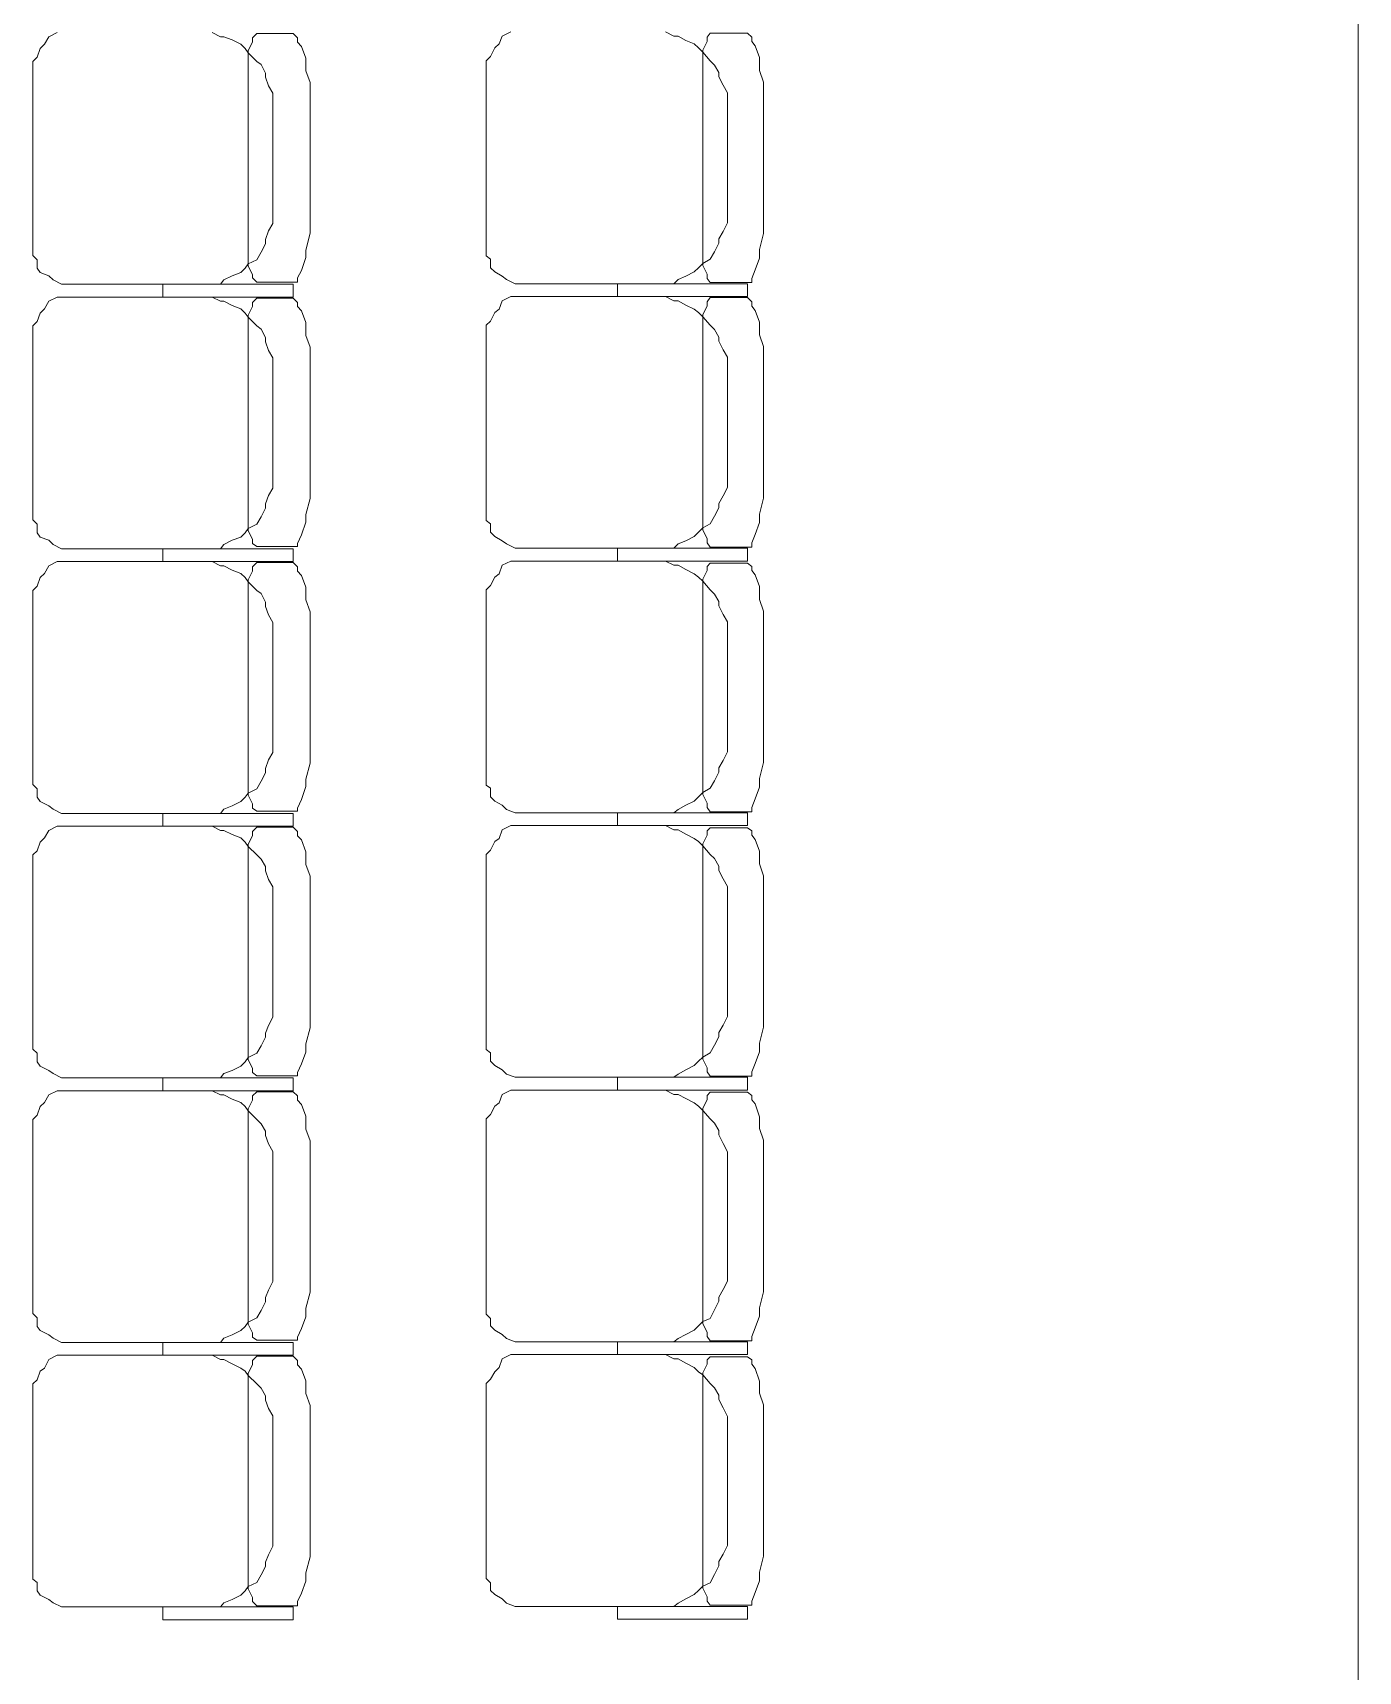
# Model space of a CAD drawing. Header units: millimetres. Extents: x 0 to 1189, y 0 to 841.
# Drawn here: x 584.54 to 609.17, y 319.72 to 350.18 of the extents above; entities that cross this region are included whole.
import ezdxf

# ---------------------------------------------------------------- set-up
doc = ezdxf.new("R2010")
doc.units = ezdxf.units.MM

msp = doc.modelspace()

# ---------------------------------------------------------------- linework, layer by layer
at = {"color": 7, "lineweight": 0}
msp.add_lwpolyline([(609.172931, 238.825136), (609.172931, 423.946418)], dxfattribs=at)
at = {"color": 8, "lineweight": 0, "true_color": 0x7f7f7f}
for points in [[(584.679893, 349.882305), (584.758893, 349.962305)], [(584.758893, 349.962305), (584.838894, 350.100306)], [(584.838894, 350.100306), (584.996894, 350.180306)], [(587.871898, 350.180306), (588.030898, 350.100306)], [(588.030898, 350.100306), (588.089898, 350.100306)], [(588.089898, 350.100306), (588.248899, 350.041305)], [(588.248899, 350.041305), (588.407899, 349.962305)], [(588.407899, 349.962305), (588.486899, 349.882305)], [(588.545899, 349.843305), (588.625899, 350.001305)], [(588.625899, 350.081306), (588.704899, 350.160306)], [(588.625899, 350.001305), (588.625899, 350.081306)], [(588.704899, 350.160306), (588.7839, 350.160306)], [(588.7839, 350.160306), (589.3789, 350.160306)], [(589.3789, 350.160306), (589.457901, 350.081306)], [(589.457901, 350.081306), (589.457901, 350.001305)], [(589.457901, 350.001305), (589.537901, 349.922305)], [(593.125906, 349.893305), (593.205906, 349.972305)], [(593.205906, 349.972305), (593.264906, 350.111306)], [(593.264906, 350.111306), (593.423907, 350.190306)], [(596.298911, 350.190306), (596.456911, 350.111306)], [(596.456911, 350.111306), (596.536911, 350.111306)], [(596.536911, 350.111306), (596.674912, 350.031305)], [(596.674912, 350.031305), (596.833912, 349.972305)], [(596.833912, 349.972305), (596.912912, 349.893305)], [(596.992912, 349.853305), (597.071912, 350.012305)], [(597.071912, 350.091306), (597.130912, 350.170306)], [(597.071912, 350.012305), (597.071912, 350.091306)], [(597.130912, 350.170306), (597.210912, 350.170306)], [(597.210912, 350.170306), (597.824913, 350.170306)], [(597.824913, 350.170306), (597.904913, 350.091306)], [(597.904913, 350.091306), (597.904913, 350.012305)], [(597.904913, 350.012305), (597.963914, 349.932305)], [(584.540893, 349.644305), (584.620893, 349.724305)], [(584.540893, 347.325301), (584.540893, 349.644305)], [(584.620893, 349.724305), (584.679893, 349.882305)], [(588.486899, 349.882305), (588.545899, 349.803305)], [(588.545899, 349.168304), (588.545899, 349.843305)], [(588.545899, 349.803305), (588.704899, 349.644305)], [(588.704899, 349.644305), (588.7839, 349.585305)], [(589.537901, 349.922305), (589.616901, 349.704305)], [(589.616901, 349.704305), (589.616901, 349.466305)], [(592.967906, 349.655305), (593.046906, 349.734305)], [(592.967906, 347.315301), (592.967906, 349.655305)], [(593.046906, 349.734305), (593.125906, 349.893305)], [(596.912912, 349.893305), (596.992912, 349.813305)], [(596.992912, 349.179304), (596.992912, 349.853305)], [(596.992912, 349.813305), (597.130912, 349.655305)], [(597.130912, 349.655305), (597.210912, 349.575305)], [(597.963914, 349.932305), (598.043914, 349.714305)], [(598.043914, 349.714305), (598.043914, 349.476305)], [(588.7839, 349.585305), (588.8639, 349.426305)], [(588.8639, 349.426305), (588.8639, 349.347304)], [(588.8639, 349.347304), (588.9229, 349.188304)], [(589.616901, 349.466305), (589.695901, 349.248304)], [(597.210912, 349.575305), (597.289913, 349.437305)], [(597.289913, 349.437305), (597.289913, 349.357304)], [(597.289913, 349.357304), (597.368913, 349.199304)], [(598.043914, 349.476305), (598.122914, 349.258304)], [(588.545899, 346.5123), (588.545899, 349.168304)], [(588.9229, 349.188304), (589.0019, 349.050304)], [(589.0019, 349.050304), (589.0019, 348.891304)], [(589.695901, 349.248304), (589.695901, 349.010304)], [(596.992912, 346.5223), (596.992912, 349.179304)], [(597.368913, 349.199304), (597.448913, 349.060304)], [(597.448913, 349.060304), (597.448913, 348.901304)], [(598.122914, 349.258304), (598.122914, 349.020304)], [(598.122914, 349.020304), (598.122914, 348.723303)], [(589.0019, 348.891304), (589.0019, 348.752304)], [(589.0019, 348.752304), (589.0019, 347.741302)], [(589.695901, 349.010304), (589.695901, 348.712303)], [(597.448913, 348.901304), (597.448913, 348.743303)], [(597.448913, 348.743303), (597.448913, 347.751302)], [(598.122914, 348.723303), (598.122914, 346.978301)], [(589.695901, 348.712303), (589.695901, 346.968301)], [(589.0019, 347.741302), (589.0019, 346.869301)], [(597.448913, 347.751302), (597.448913, 346.879301)], [(584.540893, 346.1753), (584.540893, 347.325301)], [(592.967906, 346.1853), (592.967906, 347.315301)], [(589.695901, 346.968301), (589.695901, 346.6703)], [(598.122914, 346.978301), (598.122914, 346.6813)], [(589.0019, 346.6313), (588.9229, 346.4923)], [(589.0019, 346.869301), (589.0019, 346.789301)], [(589.0019, 346.789301), (589.0019, 346.6313)], [(589.695901, 346.6703), (589.695901, 346.4523)], [(597.448913, 346.6413), (597.368913, 346.4823)], [(597.448913, 346.879301), (597.448913, 346.800301)], [(597.448913, 346.800301), (597.448913, 346.6413)], [(598.122914, 346.6813), (598.122914, 346.4433)], [(588.545899, 346.1353), (588.545899, 346.5123)], [(588.9229, 346.4923), (588.8639, 346.3333)], [(588.8639, 346.3333), (588.8639, 346.2543)], [(589.695901, 346.4523), (589.616901, 346.1353)], [(596.992912, 346.1453), (596.992912, 346.5223)], [(597.368913, 346.4823), (597.289913, 346.3443)], [(597.289913, 346.3443), (597.289913, 346.2643)], [(598.122914, 346.4433), (598.043914, 346.1453)], [(584.540893, 346.036299), (584.540893, 346.1753)], [(584.620893, 345.956299), (584.540893, 346.036299)], [(588.545899, 345.996299), (588.545899, 346.1353)], [(588.545899, 345.838299), (588.545899, 345.996299)], [(588.7839, 346.095299), (588.704899, 345.956299)], [(588.8639, 346.2543), (588.7839, 346.095299)], [(589.616901, 345.996299), (589.537901, 345.758299)], [(589.616901, 346.1353), (589.616901, 345.996299)], [(592.967906, 346.026299), (592.967906, 346.1853)], [(593.046906, 345.967299), (592.967906, 346.026299)], [(596.992912, 345.987299), (596.992912, 346.1453)], [(596.992912, 345.848299), (596.992912, 345.987299)], [(597.210912, 346.106299), (597.130912, 345.967299)], [(597.289913, 346.2643), (597.210912, 346.106299)], [(598.043914, 345.987299), (597.963914, 345.769299)], [(598.043914, 346.1453), (598.043914, 345.987299)], [(584.620893, 345.798299), (584.620893, 345.956299)], [(584.679893, 345.719299), (584.620893, 345.798299)], [(584.838894, 345.659299), (584.679893, 345.719299)], [(588.407899, 345.719299), (588.248899, 345.659299)], [(588.486899, 345.798299), (588.407899, 345.719299)], [(588.545899, 345.877299), (588.486899, 345.798299)], [(588.704899, 345.956299), (588.545899, 345.877299)], [(588.625899, 345.679299), (588.545899, 345.838299)], [(588.625899, 345.619299), (588.625899, 345.679299)], [(589.537901, 345.758299), (589.457901, 345.619299)], [(593.046906, 345.808299), (593.046906, 345.967299)], [(593.125906, 345.729299), (593.046906, 345.808299)], [(593.264906, 345.650299), (593.125906, 345.729299)], [(596.833912, 345.729299), (596.674912, 345.650299)], [(596.912912, 345.808299), (596.833912, 345.729299)], [(596.992912, 345.888299), (596.912912, 345.808299)], [(597.130912, 345.967299), (596.992912, 345.888299)], [(597.071912, 345.689299), (596.992912, 345.848299)], [(597.071912, 345.610299), (597.071912, 345.689299)], [(597.963914, 345.769299), (597.904913, 345.610299)], [(584.917894, 345.580299), (584.838894, 345.659299)], [(585.076894, 345.500299), (584.917894, 345.580299)], [(585.214894, 345.500299), (585.076894, 345.500299)], [(587.574898, 345.500299), (585.214894, 345.500299)], [(586.959897, 345.500299), (589.3789, 345.500299)], [(586.959897, 345.263298), (586.959897, 345.500299)], [(587.713898, 345.500299), (587.574898, 345.500299)], [(587.871898, 345.500299), (587.713898, 345.500299)], [(588.030898, 345.500299), (587.871898, 345.500299)], [(588.089898, 345.580299), (588.030898, 345.500299)], [(588.248899, 345.659299), (588.089898, 345.580299)], [(588.704899, 345.540299), (588.625899, 345.619299)], [(588.7839, 345.540299), (588.704899, 345.540299)], [(589.3789, 345.540299), (588.7839, 345.540299)], [(589.457901, 345.540299), (589.3789, 345.540299)], [(589.3789, 345.500299), (589.3789, 345.263298)], [(589.457901, 345.619299), (589.457901, 345.540299)], [(593.343906, 345.590299), (593.264906, 345.650299)], [(593.502907, 345.511299), (593.343906, 345.590299)], [(593.661907, 345.511299), (593.502907, 345.511299)], [(596.000911, 345.511299), (593.661907, 345.511299)], [(595.40691, 345.511299), (597.824913, 345.511299)], [(595.40691, 345.273298), (595.40691, 345.511299)], [(596.159911, 345.511299), (596.000911, 345.511299)], [(596.298911, 345.511299), (596.159911, 345.511299)], [(596.456911, 345.511299), (596.298911, 345.511299)], [(596.536911, 345.590299), (596.456911, 345.511299)], [(596.674912, 345.650299), (596.536911, 345.590299)], [(597.130912, 345.531299), (597.071912, 345.610299)], [(597.210912, 345.531299), (597.130912, 345.531299)], [(597.824913, 345.531299), (597.210912, 345.531299)], [(597.904913, 345.531299), (597.824913, 345.531299)], [(597.824913, 345.511299), (597.824913, 345.273298)], [(597.904913, 345.610299), (597.904913, 345.531299)], [(584.758893, 345.044298), (584.838894, 345.183298)], [(584.838894, 345.183298), (584.996894, 345.263298)], [(584.996894, 345.263298), (585.135894, 345.263298)], [(585.135894, 345.263298), (585.214894, 345.263298)], [(585.214894, 345.263298), (587.574898, 345.263298)], [(589.3789, 345.263298), (586.959897, 345.263298)], [(587.574898, 345.263298), (587.713898, 345.263298)], [(587.713898, 345.263298), (587.871898, 345.263298)], [(587.871898, 345.263298), (588.030898, 345.183298)], [(588.030898, 345.183298), (588.089898, 345.183298)], [(588.089898, 345.183298), (588.248899, 345.104298)], [(588.248899, 345.104298), (588.407899, 345.044298)], [(588.545899, 344.925298), (588.625899, 345.084298)], [(588.625899, 345.163298), (588.704899, 345.243298)], [(588.625899, 345.084298), (588.625899, 345.163298)], [(588.704899, 345.243298), (588.7839, 345.243298)], [(588.7839, 345.243298), (589.3789, 345.243298)], [(589.3789, 345.243298), (589.457901, 345.163298)], [(589.457901, 345.163298), (589.457901, 345.084298)], [(589.457901, 345.084298), (589.537901, 345.005298)], [(593.205906, 345.035298), (593.264906, 345.194298)], [(593.264906, 345.194298), (593.423907, 345.273298)], [(593.423907, 345.273298), (593.581907, 345.273298)], [(593.581907, 345.273298), (593.661907, 345.273298)], [(593.661907, 345.273298), (596.000911, 345.273298)], [(597.824913, 345.273298), (595.40691, 345.273298)], [(596.000911, 345.273298), (596.159911, 345.273298)], [(596.159911, 345.273298), (596.298911, 345.273298)], [(596.298911, 345.273298), (596.456911, 345.194298)], [(596.456911, 345.194298), (596.536911, 345.194298)], [(596.536911, 345.194298), (596.674912, 345.114298)], [(596.674912, 345.114298), (596.833912, 345.035298)], [(596.992912, 344.936298), (597.071912, 345.094298)], [(597.071912, 345.174298), (597.130912, 345.253298)], [(597.071912, 345.094298), (597.071912, 345.174298)], [(597.130912, 345.253298), (597.210912, 345.253298)], [(597.210912, 345.253298), (597.824913, 345.253298)], [(597.824913, 345.253298), (597.904913, 345.174298)], [(597.904913, 345.174298), (597.904913, 345.094298)], [(597.904913, 345.094298), (597.963914, 345.015298)], [(584.540893, 344.727297), (584.620893, 344.807297)], [(584.620893, 344.807297), (584.679893, 344.965298)], [(584.679893, 344.965298), (584.758893, 345.044298)], [(588.407899, 345.044298), (588.486899, 344.965298)], [(588.486899, 344.965298), (588.545899, 344.886298)], [(588.545899, 344.251297), (588.545899, 344.925298)], [(588.545899, 344.886298), (588.704899, 344.727297)], [(589.537901, 345.005298), (589.616901, 344.787297)], [(589.616901, 344.787297), (589.616901, 344.549297)], [(592.967906, 344.738297), (593.046906, 344.817297)], [(593.046906, 344.817297), (593.125906, 344.976298)], [(593.125906, 344.976298), (593.205906, 345.035298)], [(596.833912, 345.035298), (596.912912, 344.976298)], [(596.912912, 344.976298), (596.992912, 344.896298)], [(596.992912, 344.262297), (596.992912, 344.936298)], [(596.992912, 344.896298), (597.130912, 344.738297)], [(597.963914, 345.015298), (598.043914, 344.797297)], [(598.043914, 344.797297), (598.043914, 344.559297)], [(584.540893, 342.407294), (584.540893, 344.727297)], [(588.704899, 344.727297), (588.7839, 344.668297)], [(588.7839, 344.668297), (588.8639, 344.509297)], [(588.8639, 344.509297), (588.8639, 344.430297)], [(589.616901, 344.549297), (589.695901, 344.331297)], [(592.967906, 342.398294), (592.967906, 344.738297)], [(597.130912, 344.738297), (597.210912, 344.658297)], [(597.210912, 344.658297), (597.289913, 344.520297)], [(597.289913, 344.520297), (597.289913, 344.440297)], [(598.043914, 344.559297), (598.122914, 344.341297)], [(588.545899, 341.595293), (588.545899, 344.251297)], [(588.8639, 344.430297), (588.9229, 344.271297)], [(588.9229, 344.271297), (589.0019, 344.132296)], [(589.695901, 344.331297), (589.695901, 344.093296)], [(596.992912, 341.605293), (596.992912, 344.262297)], [(597.289913, 344.440297), (597.368913, 344.282297)], [(597.368913, 344.282297), (597.448913, 344.143296)], [(598.122914, 344.341297), (598.122914, 344.103296)], [(589.0019, 344.132296), (589.0019, 343.974296)], [(589.0019, 343.974296), (589.0019, 343.835296)], [(589.695901, 344.093296), (589.695901, 343.795296)], [(597.448913, 344.143296), (597.448913, 343.984296)], [(597.448913, 343.984296), (597.448913, 343.826296)], [(598.122914, 344.103296), (598.122914, 343.806296)], [(589.0019, 343.835296), (589.0019, 342.824294)], [(589.695901, 343.795296), (589.695901, 342.051293)], [(597.448913, 343.826296), (597.448913, 342.834294)], [(598.122914, 343.806296), (598.122914, 342.061293)], [(589.0019, 342.824294), (589.0019, 341.951293)], [(597.448913, 342.834294), (597.448913, 341.942293)], [(584.540893, 341.257292), (584.540893, 342.407294)], [(592.967906, 341.268292), (592.967906, 342.398294)], [(589.695901, 342.051293), (589.695901, 341.753293)], [(598.122914, 342.061293), (598.122914, 341.764293)], [(589.0019, 341.713293), (588.9229, 341.575293)], [(589.0019, 341.951293), (589.0019, 341.872293)], [(589.0019, 341.872293), (589.0019, 341.713293)], [(589.695901, 341.753293), (589.695901, 341.515292)], [(597.448913, 341.724293), (597.368913, 341.565293)], [(597.448913, 341.942293), (597.448913, 341.883293)], [(597.448913, 341.883293), (597.448913, 341.724293)], [(598.122914, 341.764293), (598.122914, 341.526292)], [(588.545899, 341.218292), (588.545899, 341.595293)], [(588.9229, 341.575293), (588.8639, 341.416292)], [(588.8639, 341.416292), (588.8639, 341.337292)], [(589.695901, 341.515292), (589.616901, 341.218292)], [(596.992912, 341.228292), (596.992912, 341.605293)], [(597.368913, 341.565293), (597.289913, 341.426292)], [(597.289913, 341.426292), (597.289913, 341.347292)], [(598.122914, 341.526292), (598.043914, 341.228292)], [(584.540893, 341.119292), (584.540893, 341.257292)], [(584.620893, 341.039292), (584.540893, 341.119292)], [(588.545899, 341.079292), (588.545899, 341.218292)], [(588.7839, 341.178292), (588.704899, 341.039292)], [(588.8639, 341.337292), (588.7839, 341.178292)], [(589.616901, 341.218292), (589.616901, 341.079292)], [(592.967906, 341.109292), (592.967906, 341.268292)], [(593.046906, 341.050292), (592.967906, 341.109292)], [(596.992912, 341.070292), (596.992912, 341.228292)], [(597.210912, 341.189292), (597.130912, 341.050292)], [(597.289913, 341.347292), (597.210912, 341.189292)], [(598.043914, 341.228292), (598.043914, 341.070292)], [(584.620893, 340.881291), (584.620893, 341.039292)], [(584.679893, 340.801291), (584.620893, 340.881291)], [(584.838894, 340.742291), (584.679893, 340.801291)], [(588.407899, 340.801291), (588.248899, 340.742291)], [(588.486899, 340.881291), (588.407899, 340.801291)], [(588.545899, 340.960292), (588.486899, 340.881291)], [(588.545899, 340.920292), (588.545899, 341.079292)], [(588.704899, 341.039292), (588.545899, 340.960292)], [(588.625899, 340.762291), (588.545899, 340.920292)], [(589.537901, 340.841291), (589.457901, 340.682291)], [(589.616901, 341.079292), (589.537901, 340.841291)], [(593.046906, 340.891292), (593.046906, 341.050292)], [(593.125906, 340.812291), (593.046906, 340.891292)], [(593.264906, 340.733291), (593.125906, 340.812291)], [(596.833912, 340.812291), (596.674912, 340.733291)], [(596.912912, 340.891292), (596.833912, 340.812291)], [(596.992912, 340.970292), (596.912912, 340.891292)], [(596.992912, 340.931292), (596.992912, 341.070292)], [(597.130912, 341.050292), (596.992912, 340.970292)], [(597.071912, 340.772291), (596.992912, 340.931292)], [(597.963914, 340.851291), (597.904913, 340.693291)], [(598.043914, 341.070292), (597.963914, 340.851291)], [(584.917894, 340.663291), (584.838894, 340.742291)], [(585.076894, 340.583291), (584.917894, 340.663291)], [(585.214894, 340.583291), (585.076894, 340.583291)], [(587.574898, 340.583291), (585.214894, 340.583291)], [(586.959897, 340.583291), (589.3789, 340.583291)], [(586.959897, 340.345291), (586.959897, 340.583291)], [(587.713898, 340.583291), (587.574898, 340.583291)], [(587.871898, 340.583291), (587.713898, 340.583291)], [(588.030898, 340.583291), (587.871898, 340.583291)], [(588.089898, 340.663291), (588.030898, 340.583291)], [(588.248899, 340.742291), (588.089898, 340.663291)], [(588.625899, 340.682291), (588.625899, 340.762291)], [(588.704899, 340.623291), (588.625899, 340.682291)], [(588.7839, 340.623291), (588.704899, 340.623291)], [(589.3789, 340.623291), (588.7839, 340.623291)], [(589.457901, 340.623291), (589.3789, 340.623291)], [(589.3789, 340.583291), (589.3789, 340.345291)], [(589.457901, 340.682291), (589.457901, 340.623291)], [(593.343906, 340.673291), (593.264906, 340.733291)], [(593.502907, 340.594291), (593.343906, 340.673291)], [(593.661907, 340.594291), (593.502907, 340.594291)], [(596.000911, 340.594291), (593.661907, 340.594291)], [(595.40691, 340.594291), (597.824913, 340.594291)], [(595.40691, 340.356291), (595.40691, 340.594291)], [(596.159911, 340.594291), (596.000911, 340.594291)], [(596.298911, 340.594291), (596.159911, 340.594291)], [(596.456911, 340.594291), (596.298911, 340.594291)], [(596.536911, 340.673291), (596.456911, 340.594291)], [(596.674912, 340.733291), (596.536911, 340.673291)], [(597.071912, 340.693291), (597.071912, 340.772291)], [(597.130912, 340.614291), (597.071912, 340.693291)], [(597.210912, 340.614291), (597.130912, 340.614291)], [(597.824913, 340.614291), (597.210912, 340.614291)], [(597.904913, 340.614291), (597.824913, 340.614291)], [(597.824913, 340.594291), (597.824913, 340.356291)], [(597.904913, 340.693291), (597.904913, 340.614291)], [(584.758893, 340.12729), (584.838894, 340.266291)], [(584.838894, 340.266291), (584.996894, 340.345291)], [(584.996894, 340.345291), (585.135894, 340.345291)], [(585.135894, 340.345291), (585.214894, 340.345291)], [(585.214894, 340.345291), (587.574898, 340.345291)], [(589.3789, 340.345291), (586.959897, 340.345291)], [(587.574898, 340.345291), (587.713898, 340.345291)], [(587.713898, 340.345291), (587.871898, 340.345291)], [(587.871898, 340.345291), (588.030898, 340.266291)], [(588.030898, 340.266291), (588.089898, 340.266291)], [(588.089898, 340.266291), (588.248899, 340.18729)], [(588.248899, 340.18729), (588.407899, 340.12729)], [(588.625899, 340.246291), (588.704899, 340.326291)], [(588.625899, 340.16729), (588.625899, 340.246291)], [(588.704899, 340.326291), (588.7839, 340.326291)], [(588.7839, 340.326291), (589.3789, 340.326291)], [(589.3789, 340.326291), (589.457901, 340.246291)], [(589.457901, 340.246291), (589.457901, 340.16729)], [(593.205906, 340.11829), (593.264906, 340.277291)], [(593.264906, 340.277291), (593.423907, 340.356291)], [(593.423907, 340.356291), (593.581907, 340.356291)], [(593.581907, 340.356291), (593.661907, 340.356291)], [(593.661907, 340.356291), (596.000911, 340.356291)], [(597.824913, 340.356291), (595.40691, 340.356291)], [(596.000911, 340.356291), (596.159911, 340.356291)], [(596.159911, 340.356291), (596.298911, 340.356291)], [(596.298911, 340.356291), (596.456911, 340.277291)], [(596.456911, 340.277291), (596.536911, 340.277291)], [(596.536911, 340.277291), (596.674912, 340.19729)], [(596.674912, 340.19729), (596.833912, 340.11829)], [(597.071912, 340.257291), (597.130912, 340.316291)], [(597.071912, 340.17729), (597.071912, 340.257291)], [(597.130912, 340.316291), (597.210912, 340.316291)], [(597.210912, 340.316291), (597.824913, 340.316291)], [(597.824913, 340.316291), (597.904913, 340.257291)], [(597.904913, 340.257291), (597.904913, 340.17729)], [(584.540893, 339.81029), (584.620893, 339.88929)], [(584.620893, 339.88929), (584.679893, 340.04829)], [(584.679893, 340.04829), (584.758893, 340.12729)], [(588.407899, 340.12729), (588.486899, 340.04829)], [(588.486899, 340.04829), (588.545899, 339.96929)], [(588.545899, 340.00829), (588.625899, 340.16729)], [(588.545899, 339.334289), (588.545899, 340.00829)], [(588.545899, 339.96929), (588.704899, 339.81029)], [(589.457901, 340.16729), (589.537901, 340.08829)], [(589.537901, 340.08829), (589.616901, 339.87029)], [(592.967906, 339.82029), (593.046906, 339.90029)], [(593.046906, 339.90029), (593.125906, 340.05829)], [(593.125906, 340.05829), (593.205906, 340.11829)], [(596.833912, 340.11829), (596.912912, 340.05829)], [(596.912912, 340.05829), (596.992912, 339.97929)], [(596.992912, 340.01929), (597.071912, 340.17729)], [(596.992912, 339.345289), (596.992912, 340.01929)], [(596.992912, 339.97929), (597.130912, 339.82029)], [(597.904913, 340.17729), (597.963914, 340.09829)], [(597.963914, 340.09829), (598.043914, 339.88029)], [(584.540893, 337.490286), (584.540893, 339.81029)], [(588.704899, 339.81029), (588.7839, 339.75129)], [(588.7839, 339.75129), (588.8639, 339.59229)], [(588.8639, 339.59229), (588.8639, 339.513289)], [(589.616901, 339.87029), (589.616901, 339.63229)], [(589.616901, 339.63229), (589.695901, 339.414289)], [(592.967906, 337.481286), (592.967906, 339.82029)], [(597.130912, 339.82029), (597.210912, 339.74129)], [(597.210912, 339.74129), (597.289913, 339.60229)], [(597.289913, 339.60229), (597.289913, 339.523289)], [(598.043914, 339.88029), (598.043914, 339.64229)], [(598.043914, 339.64229), (598.122914, 339.424289)], [(588.545899, 336.677285), (588.545899, 339.334289)], [(588.8639, 339.513289), (588.9229, 339.354289)], [(588.9229, 339.354289), (589.0019, 339.215289)], [(589.695901, 339.414289), (589.695901, 339.176289)], [(596.992912, 336.688285), (596.992912, 339.345289)], [(597.289913, 339.523289), (597.368913, 339.364289)], [(597.368913, 339.364289), (597.448913, 339.226289)], [(598.122914, 339.424289), (598.122914, 339.186289)], [(589.0019, 339.215289), (589.0019, 339.057289)], [(589.0019, 339.057289), (589.0019, 338.898288)], [(589.695901, 339.176289), (589.695901, 338.878288)], [(597.448913, 339.226289), (597.448913, 339.067289)], [(597.448913, 339.067289), (597.448913, 338.908288)], [(598.122914, 339.186289), (598.122914, 338.889288)], [(589.0019, 338.898288), (589.0019, 337.907287)], [(589.695901, 338.878288), (589.695901, 337.133286)], [(597.448913, 338.908288), (597.448913, 337.917287)], [(598.122914, 338.889288), (598.122914, 337.144286)], [(589.0019, 337.907287), (589.0019, 337.034286)], [(597.448913, 337.917287), (597.448913, 337.025286)], [(584.540893, 336.340285), (584.540893, 337.490286)], [(592.967906, 336.351285), (592.967906, 337.481286)], [(598.122914, 337.144286), (598.122914, 336.846285)], [(589.0019, 337.034286), (589.0019, 336.955285)], [(589.0019, 336.955285), (589.0019, 336.796285)], [(589.695901, 337.133286), (589.695901, 336.836285)], [(597.448913, 337.025286), (597.448913, 336.965286)], [(597.448913, 336.965286), (597.448913, 336.807285)], [(598.122914, 336.846285), (598.122914, 336.608285)], [(588.545899, 336.301284), (588.545899, 336.677285)], [(588.9229, 336.658285), (588.8639, 336.499285)], [(589.0019, 336.796285), (588.9229, 336.658285)], [(589.695901, 336.598285), (589.616901, 336.301284)], [(589.695901, 336.836285), (589.695901, 336.598285)], [(596.992912, 336.311285), (596.992912, 336.688285)], [(597.368913, 336.648285), (597.289913, 336.509285)], [(597.448913, 336.807285), (597.368913, 336.648285)], [(598.122914, 336.608285), (598.043914, 336.311285)], [(584.540893, 336.202284), (584.540893, 336.340285)], [(588.545899, 336.162284), (588.545899, 336.301284)], [(588.7839, 336.261284), (588.704899, 336.122284)], [(588.8639, 336.420285), (588.7839, 336.261284)], [(588.8639, 336.499285), (588.8639, 336.420285)], [(589.616901, 336.301284), (589.616901, 336.162284)], [(592.967906, 336.192284), (592.967906, 336.351285)], [(596.992912, 336.152284), (596.992912, 336.311285)], [(597.210912, 336.271284), (597.130912, 336.133284)], [(597.289913, 336.430285), (597.210912, 336.271284)], [(597.289913, 336.509285), (597.289913, 336.430285)], [(598.043914, 336.311285), (598.043914, 336.152284)], [(584.620893, 336.122284), (584.540893, 336.202284)], [(584.620893, 335.964284), (584.620893, 336.122284)], [(584.679893, 335.884284), (584.620893, 335.964284)], [(588.486899, 335.964284), (588.407899, 335.884284)], [(588.545899, 336.043284), (588.486899, 335.964284)], [(588.545899, 336.003284), (588.545899, 336.162284)], [(588.704899, 336.122284), (588.545899, 336.043284)], [(588.625899, 335.845284), (588.545899, 336.003284)], [(589.537901, 335.924284), (589.457901, 335.765284)], [(589.616901, 336.162284), (589.537901, 335.924284)], [(593.046906, 336.133284), (592.967906, 336.192284)], [(593.046906, 335.974284), (593.046906, 336.133284)], [(593.125906, 335.895284), (593.046906, 335.974284)], [(596.912912, 335.974284), (596.833912, 335.895284)], [(596.992912, 336.053284), (596.912912, 335.974284)], [(596.992912, 336.014284), (596.992912, 336.152284)], [(597.130912, 336.133284), (596.992912, 336.053284)], [(597.071912, 335.855284), (596.992912, 336.014284)], [(597.963914, 335.934284), (597.904913, 335.776284)], [(598.043914, 336.152284), (597.963914, 335.934284)], [(584.838894, 335.805284), (584.679893, 335.884284)], [(584.917894, 335.746284), (584.838894, 335.805284)], [(585.076894, 335.666284), (584.917894, 335.746284)], [(585.214894, 335.666284), (585.076894, 335.666284)], [(587.574898, 335.666284), (585.214894, 335.666284)], [(586.959897, 335.666284), (589.3789, 335.666284)], [(586.959897, 335.428283), (586.959897, 335.666284)], [(587.713898, 335.666284), (587.574898, 335.666284)], [(587.871898, 335.666284), (587.713898, 335.666284)], [(588.030898, 335.666284), (587.871898, 335.666284)], [(588.089898, 335.746284), (588.030898, 335.666284)], [(588.248899, 335.805284), (588.089898, 335.746284)], [(588.407899, 335.884284), (588.248899, 335.805284)], [(588.625899, 335.765284), (588.625899, 335.845284)], [(588.704899, 335.706284), (588.625899, 335.765284)], [(588.7839, 335.706284), (588.704899, 335.706284)], [(589.3789, 335.706284), (588.7839, 335.706284)], [(589.457901, 335.706284), (589.3789, 335.706284)], [(589.3789, 335.666284), (589.3789, 335.428283)], [(589.457901, 335.765284), (589.457901, 335.706284)], [(593.264906, 335.815284), (593.125906, 335.895284)], [(593.343906, 335.736284), (593.264906, 335.815284)], [(593.502907, 335.677284), (593.343906, 335.736284)], [(593.661907, 335.677284), (593.502907, 335.677284)], [(596.000911, 335.677284), (593.661907, 335.677284)], [(595.40691, 335.677284), (597.824913, 335.677284)], [(595.40691, 335.439283), (595.40691, 335.677284)], [(596.159911, 335.677284), (596.000911, 335.677284)], [(596.298911, 335.677284), (596.159911, 335.677284)], [(596.456911, 335.677284), (596.298911, 335.677284)], [(596.536911, 335.736284), (596.456911, 335.677284)], [(596.674912, 335.815284), (596.536911, 335.736284)], [(596.833912, 335.895284), (596.674912, 335.815284)], [(597.071912, 335.776284), (597.071912, 335.855284)], [(597.130912, 335.696284), (597.071912, 335.776284)], [(597.210912, 335.696284), (597.130912, 335.696284)], [(597.824913, 335.696284), (597.210912, 335.696284)], [(597.904913, 335.696284), (597.824913, 335.696284)], [(597.824913, 335.677284), (597.824913, 335.439283)], [(597.904913, 335.776284), (597.904913, 335.696284)], [(584.758893, 335.210283), (584.838894, 335.349283)], [(584.838894, 335.349283), (584.996894, 335.428283)], [(584.996894, 335.428283), (585.135894, 335.428283)], [(585.135894, 335.428283), (585.214894, 335.428283)], [(585.214894, 335.428283), (587.574898, 335.428283)], [(589.3789, 335.428283), (586.959897, 335.428283)], [(587.574898, 335.428283), (587.713898, 335.428283)], [(587.713898, 335.428283), (587.871898, 335.428283)], [(587.871898, 335.428283), (588.030898, 335.349283)], [(588.030898, 335.349283), (588.089898, 335.349283)], [(588.089898, 335.349283), (588.248899, 335.270283)], [(588.625899, 335.329283), (588.704899, 335.408283)], [(588.625899, 335.250283), (588.625899, 335.329283)], [(588.704899, 335.408283), (588.7839, 335.408283)], [(588.7839, 335.408283), (589.3789, 335.408283)], [(589.3789, 335.408283), (589.457901, 335.329283)], [(589.457901, 335.329283), (589.457901, 335.250283)], [(593.205906, 335.201283), (593.264906, 335.359283)], [(593.264906, 335.359283), (593.423907, 335.439283)], [(593.423907, 335.439283), (593.581907, 335.439283)], [(593.581907, 335.439283), (593.661907, 335.439283)], [(593.661907, 335.439283), (596.000911, 335.439283)], [(597.824913, 335.439283), (595.40691, 335.439283)], [(596.000911, 335.439283), (596.159911, 335.439283)], [(596.159911, 335.439283), (596.298911, 335.439283)], [(596.298911, 335.439283), (596.456911, 335.359283)], [(596.456911, 335.359283), (596.536911, 335.359283)], [(596.536911, 335.359283), (596.674912, 335.280283)], [(597.071912, 335.340283), (597.130912, 335.399283)], [(597.071912, 335.260283), (597.071912, 335.340283)], [(597.130912, 335.399283), (597.210912, 335.399283)], [(597.210912, 335.399283), (597.824913, 335.399283)], [(597.824913, 335.399283), (597.904913, 335.340283)], [(597.904913, 335.340283), (597.904913, 335.260283)], [(584.620893, 334.972282), (584.679893, 335.131283)], [(584.679893, 335.131283), (584.758893, 335.210283)], [(588.248899, 335.270283), (588.407899, 335.210283)], [(588.407899, 335.210283), (588.486899, 335.131283)], [(588.486899, 335.131283), (588.545899, 335.052283)], [(588.545899, 335.091283), (588.625899, 335.250283)], [(588.545899, 334.417282), (588.545899, 335.091283)], [(588.545899, 335.052283), (588.704899, 334.893282)], [(589.457901, 335.250283), (589.537901, 335.171283)], [(589.537901, 335.171283), (589.616901, 334.952282)], [(593.046906, 334.983282), (593.125906, 335.141283)], [(593.125906, 335.141283), (593.205906, 335.201283)], [(596.674912, 335.280283), (596.833912, 335.201283)], [(596.833912, 335.201283), (596.912912, 335.141283)], [(596.912912, 335.141283), (596.992912, 335.062283)], [(596.992912, 335.102283), (597.071912, 335.260283)], [(596.992912, 334.428282), (596.992912, 335.102283)], [(596.992912, 335.062283), (597.130912, 334.903282)], [(597.904913, 335.260283), (597.963914, 335.181283)], [(597.963914, 335.181283), (598.043914, 334.963282)], [(584.540893, 334.893282), (584.620893, 334.972282)], [(584.540893, 332.553279), (584.540893, 334.893282)], [(588.704899, 334.893282), (588.7839, 334.814282)], [(588.7839, 334.814282), (588.8639, 334.675282)], [(589.616901, 334.952282), (589.616901, 334.715282)], [(589.616901, 334.715282), (589.695901, 334.496282)], [(592.967906, 334.903282), (593.046906, 334.983282)], [(592.967906, 332.564279), (592.967906, 334.903282)], [(597.130912, 334.903282), (597.210912, 334.824282)], [(597.210912, 334.824282), (597.289913, 334.685282)], [(598.043914, 334.963282), (598.043914, 334.725282)], [(598.043914, 334.725282), (598.122914, 334.507282)], [(588.545899, 331.760278), (588.545899, 334.417282)], [(588.8639, 334.675282), (588.8639, 334.596282)], [(588.8639, 334.596282), (588.9229, 334.437282)], [(588.9229, 334.437282), (589.0019, 334.298281)], [(589.695901, 334.496282), (589.695901, 334.258281)], [(596.992912, 331.771278), (596.992912, 334.428282)], [(597.289913, 334.685282), (597.289913, 334.606282)], [(597.289913, 334.606282), (597.368913, 334.447282)], [(597.368913, 334.447282), (597.448913, 334.309281)], [(598.122914, 334.507282), (598.122914, 334.269281)], [(589.0019, 334.298281), (589.0019, 334.140281)], [(589.0019, 334.140281), (589.0019, 333.981281)], [(589.695901, 334.258281), (589.695901, 333.961281)], [(597.448913, 334.309281), (597.448913, 334.150281)], [(597.448913, 334.150281), (597.448913, 333.991281)], [(598.122914, 334.269281), (598.122914, 333.971281)], [(589.0019, 333.981281), (589.0019, 332.990279)], [(589.695901, 333.961281), (589.695901, 332.216278)], [(597.448913, 333.991281), (597.448913, 333.000279)], [(598.122914, 333.971281), (598.122914, 332.227278)], [(589.0019, 332.990279), (589.0019, 332.117278)], [(597.448913, 333.000279), (597.448913, 332.108278)], [(584.540893, 331.423277), (584.540893, 332.553279)], [(592.967906, 331.434277), (592.967906, 332.564279)], [(589.0019, 332.117278), (589.0019, 332.038278)], [(589.0019, 332.038278), (589.0019, 331.879278)], [(589.695901, 332.216278), (589.695901, 331.919278)], [(597.448913, 332.108278), (597.448913, 332.048278)], [(597.448913, 332.048278), (597.448913, 331.890278)], [(598.122914, 332.227278), (598.122914, 331.929278)], [(588.545899, 331.384277), (588.545899, 331.760278)], [(588.9229, 331.721277), (588.8639, 331.582277)], [(589.0019, 331.879278), (588.9229, 331.721277)], [(589.695901, 331.681277), (589.616901, 331.384277)], [(589.695901, 331.919278), (589.695901, 331.681277)], [(596.992912, 331.394277), (596.992912, 331.771278)], [(597.368913, 331.731278), (597.289913, 331.592277)], [(597.448913, 331.890278), (597.368913, 331.731278)], [(598.122914, 331.691277), (598.043914, 331.394277)], [(598.122914, 331.929278), (598.122914, 331.691277)], [(584.540893, 331.284277), (584.540893, 331.423277)], [(588.545899, 331.225277), (588.545899, 331.384277)], [(588.8639, 331.503277), (588.7839, 331.344277)], [(588.8639, 331.582277), (588.8639, 331.503277)], [(589.616901, 331.384277), (589.616901, 331.225277)], [(592.967906, 331.275277), (592.967906, 331.434277)], [(596.992912, 331.235277), (596.992912, 331.394277)], [(597.289913, 331.513277), (597.210912, 331.354277)], [(597.289913, 331.592277), (597.289913, 331.513277)], [(598.043914, 331.394277), (598.043914, 331.235277)], [(584.620893, 331.205277), (584.540893, 331.284277)], [(584.620893, 331.047276), (584.620893, 331.205277)], [(588.545899, 331.126277), (588.486899, 331.047276)], [(588.545899, 331.086277), (588.545899, 331.225277)], [(588.704899, 331.205277), (588.545899, 331.126277)], [(588.625899, 330.928276), (588.545899, 331.086277)], [(588.7839, 331.344277), (588.704899, 331.205277)], [(589.616901, 331.225277), (589.537901, 331.007276)], [(593.046906, 331.216277), (592.967906, 331.275277)], [(593.046906, 331.057276), (593.046906, 331.216277)], [(593.125906, 330.978276), (593.046906, 331.057276)], [(596.912912, 331.057276), (596.833912, 330.978276)], [(596.992912, 331.136277), (596.912912, 331.057276)], [(596.992912, 331.097277), (596.992912, 331.235277)], [(597.130912, 331.216277), (596.992912, 331.136277)], [(597.071912, 330.938276), (596.992912, 331.097277)], [(597.210912, 331.354277), (597.130912, 331.216277)], [(598.043914, 331.235277), (597.963914, 331.017276)], [(584.679893, 330.967276), (584.620893, 331.047276)], [(584.838894, 330.888276), (584.679893, 330.967276)], [(584.917894, 330.828276), (584.838894, 330.888276)], [(585.076894, 330.749276), (584.917894, 330.828276)], [(585.214894, 330.749276), (585.076894, 330.749276)], [(587.574898, 330.749276), (585.214894, 330.749276)], [(586.959897, 330.749276), (589.3789, 330.749276)], [(586.959897, 330.511276), (586.959897, 330.749276)], [(587.713898, 330.749276), (587.574898, 330.749276)], [(587.871898, 330.749276), (587.713898, 330.749276)], [(588.030898, 330.749276), (587.871898, 330.749276)], [(588.089898, 330.828276), (588.030898, 330.749276)], [(588.248899, 330.888276), (588.089898, 330.828276)], [(588.407899, 330.967276), (588.248899, 330.888276)], [(588.486899, 331.047276), (588.407899, 330.967276)], [(588.625899, 330.848276), (588.625899, 330.928276)], [(588.704899, 330.789276), (588.625899, 330.848276)], [(588.7839, 330.789276), (588.704899, 330.789276)], [(589.3789, 330.789276), (588.7839, 330.789276)], [(589.457901, 330.789276), (589.3789, 330.789276)], [(589.3789, 330.749276), (589.3789, 330.511276)], [(589.537901, 331.007276), (589.457901, 330.848276)], [(589.457901, 330.848276), (589.457901, 330.789276)], [(593.264906, 330.898276), (593.125906, 330.978276)], [(593.343906, 330.819276), (593.264906, 330.898276)], [(593.502907, 330.760276), (593.343906, 330.819276)], [(593.661907, 330.760276), (593.502907, 330.760276)], [(596.000911, 330.760276), (593.661907, 330.760276)], [(595.40691, 330.760276), (597.824913, 330.760276)], [(595.40691, 330.522276), (595.40691, 330.760276)], [(596.159911, 330.760276), (596.000911, 330.760276)], [(596.298911, 330.760276), (596.159911, 330.760276)], [(596.456911, 330.760276), (596.298911, 330.760276)], [(596.536911, 330.819276), (596.456911, 330.760276)], [(596.674912, 330.898276), (596.536911, 330.819276)], [(596.833912, 330.978276), (596.674912, 330.898276)], [(597.071912, 330.859276), (597.071912, 330.938276)], [(597.130912, 330.779276), (597.071912, 330.859276)], [(597.210912, 330.779276), (597.130912, 330.779276)], [(597.824913, 330.779276), (597.210912, 330.779276)], [(597.904913, 330.779276), (597.824913, 330.779276)], [(597.824913, 330.760276), (597.824913, 330.522276)], [(597.963914, 331.017276), (597.904913, 330.859276)], [(597.904913, 330.859276), (597.904913, 330.779276)], [(584.838894, 330.432276), (584.996894, 330.511276)], [(584.996894, 330.511276), (585.135894, 330.511276)], [(585.135894, 330.511276), (585.214894, 330.511276)], [(585.214894, 330.511276), (587.574898, 330.511276)], [(589.3789, 330.511276), (586.959897, 330.511276)], [(587.574898, 330.511276), (587.713898, 330.511276)], [(587.713898, 330.511276), (587.871898, 330.511276)], [(587.871898, 330.511276), (588.030898, 330.432276)], [(588.625899, 330.412275), (588.704899, 330.491276)], [(588.704899, 330.491276), (588.7839, 330.491276)], [(588.7839, 330.491276), (589.3789, 330.491276)], [(589.3789, 330.491276), (589.457901, 330.412275)], [(593.205906, 330.284275), (593.264906, 330.442276)], [(593.264906, 330.442276), (593.423907, 330.522276)], [(593.423907, 330.522276), (593.581907, 330.522276)], [(593.581907, 330.522276), (593.661907, 330.522276)], [(593.661907, 330.522276), (596.000911, 330.522276)], [(597.824913, 330.522276), (595.40691, 330.522276)], [(596.000911, 330.522276), (596.159911, 330.522276)], [(596.159911, 330.522276), (596.298911, 330.522276)], [(596.298911, 330.522276), (596.456911, 330.442276)], [(596.456911, 330.442276), (596.536911, 330.442276)], [(596.536911, 330.442276), (596.674912, 330.363275)], [(597.071912, 330.422276), (597.130912, 330.482276)], [(597.130912, 330.482276), (597.210912, 330.482276)], [(597.210912, 330.482276), (597.824913, 330.482276)], [(597.824913, 330.482276), (597.904913, 330.422276)], [(584.620893, 330.055275), (584.679893, 330.214275)], [(584.679893, 330.214275), (584.758893, 330.293275)], [(584.758893, 330.293275), (584.838894, 330.432276)], [(588.030898, 330.432276), (588.089898, 330.432276)], [(588.089898, 330.432276), (588.248899, 330.353275)], [(588.248899, 330.353275), (588.407899, 330.293275)], [(588.407899, 330.293275), (588.486899, 330.214275)], [(588.486899, 330.214275), (588.545899, 330.134275)], [(588.545899, 330.174275), (588.625899, 330.333275)], [(588.545899, 329.500274), (588.545899, 330.174275)], [(588.625899, 330.333275), (588.625899, 330.412275)], [(589.457901, 330.412275), (589.457901, 330.333275)], [(589.457901, 330.333275), (589.537901, 330.253275)], [(589.537901, 330.253275), (589.616901, 330.035275)], [(593.046906, 330.066275), (593.125906, 330.224275)], [(593.125906, 330.224275), (593.205906, 330.284275)], [(596.674912, 330.363275), (596.833912, 330.284275)], [(596.833912, 330.284275), (596.912912, 330.224275)], [(596.912912, 330.224275), (596.992912, 330.145275)], [(596.992912, 330.185275), (597.071912, 330.343275)], [(596.992912, 329.510274), (596.992912, 330.185275)], [(596.992912, 330.145275), (597.130912, 329.986275)], [(597.071912, 330.343275), (597.071912, 330.422276)], [(597.904913, 330.422276), (597.904913, 330.343275)], [(597.904913, 330.343275), (597.963914, 330.264275)], [(597.963914, 330.264275), (598.043914, 330.026275)], [(584.540893, 329.976275), (584.620893, 330.055275)], [(584.540893, 327.636271), (584.540893, 329.976275)], [(588.545899, 330.134275), (588.704899, 329.976275)], [(588.704899, 329.976275), (588.7839, 329.897275)], [(588.7839, 329.897275), (588.8639, 329.758274)], [(589.616901, 330.035275), (589.616901, 329.797275)], [(592.967906, 329.986275), (593.046906, 330.066275)], [(592.967906, 327.647271), (592.967906, 329.986275)], [(597.130912, 329.986275), (597.210912, 329.907275)], [(597.210912, 329.907275), (597.289913, 329.768275)], [(598.043914, 330.026275), (598.043914, 329.808275)], [(588.8639, 329.758274), (588.8639, 329.678274)], [(588.8639, 329.678274), (588.9229, 329.520274)], [(589.616901, 329.797275), (589.695901, 329.579274)], [(589.695901, 329.579274), (589.695901, 329.341274)], [(597.289913, 329.768275), (597.289913, 329.689274)], [(597.289913, 329.689274), (597.368913, 329.530274)], [(597.368913, 329.530274), (597.448913, 329.372274)], [(598.043914, 329.808275), (598.122914, 329.590274)], [(598.122914, 329.590274), (598.122914, 329.352274)], [(588.545899, 326.84327), (588.545899, 329.500274)], [(588.9229, 329.520274), (589.0019, 329.381274)], [(589.0019, 329.381274), (589.0019, 329.222274)], [(589.695901, 329.341274), (589.695901, 329.044273)], [(596.992912, 326.85427), (596.992912, 329.510274)], [(597.448913, 329.372274), (597.448913, 329.233274)], [(597.448913, 329.233274), (597.448913, 329.074273)], [(598.122914, 329.352274), (598.122914, 329.054273)], [(589.0019, 329.222274), (589.0019, 329.064273)], [(589.0019, 329.064273), (589.0019, 328.072272)], [(589.695901, 329.044273), (589.695901, 327.299271)], [(597.448913, 329.074273), (597.448913, 328.083272)], [(598.122914, 329.054273), (598.122914, 327.310271)], [(589.0019, 328.072272), (589.0019, 327.200271)], [(597.448913, 328.083272), (597.448913, 327.191271)], [(584.540893, 326.50627), (584.540893, 327.636271)], [(592.967906, 326.51727), (592.967906, 327.647271)], [(589.0019, 327.200271), (589.0019, 327.12127)], [(589.0019, 327.12127), (589.0019, 326.96227)], [(589.695901, 327.299271), (589.695901, 327.00227)], [(597.448913, 327.191271), (597.448913, 327.13127)], [(597.448913, 327.13127), (597.448913, 326.97327)], [(598.122914, 327.310271), (598.122914, 327.01227)], [(588.545899, 326.466269), (588.545899, 326.84327)], [(588.9229, 326.80427), (588.8639, 326.66527)], [(589.0019, 326.96227), (588.9229, 326.80427)], [(589.695901, 327.00227), (589.695901, 326.76427)], [(596.992912, 326.477269), (596.992912, 326.85427)], [(597.368913, 326.81427), (597.289913, 326.67527)], [(597.448913, 326.97327), (597.368913, 326.81427)], [(598.122914, 327.01227), (598.122914, 326.77427)], [(584.540893, 326.367269), (584.540893, 326.50627)], [(588.8639, 326.58527), (588.7839, 326.427269)], [(588.8639, 326.66527), (588.8639, 326.58527)], [(589.695901, 326.76427), (589.616901, 326.466269)], [(592.967906, 326.358269), (592.967906, 326.51727)], [(597.289913, 326.59627), (597.210912, 326.437269)], [(597.289913, 326.67527), (597.289913, 326.59627)], [(598.122914, 326.77427), (598.043914, 326.477269)], [(584.620893, 326.288269), (584.540893, 326.367269)], [(584.620893, 326.129269), (584.620893, 326.288269)], [(588.545899, 326.209269), (588.486899, 326.129269)], [(588.545899, 326.308269), (588.545899, 326.466269)], [(588.545899, 326.169269), (588.545899, 326.308269)], [(588.704899, 326.288269), (588.545899, 326.209269)], [(588.7839, 326.427269), (588.704899, 326.288269)], [(589.616901, 326.308269), (589.537901, 326.090269)], [(589.616901, 326.466269), (589.616901, 326.308269)], [(593.046906, 326.279269), (592.967906, 326.358269)], [(593.046906, 326.140269), (593.046906, 326.279269)], [(596.992912, 326.219269), (596.912912, 326.140269)], [(596.992912, 326.318269), (596.992912, 326.477269)], [(596.992912, 326.179269), (596.992912, 326.318269)], [(597.130912, 326.279269), (596.992912, 326.219269)], [(597.071912, 326.021269), (596.992912, 326.179269)], [(597.210912, 326.437269), (597.130912, 326.279269)], [(598.043914, 326.318269), (597.963914, 326.100269)], [(598.043914, 326.477269), (598.043914, 326.318269)], [(584.679893, 326.050269), (584.620893, 326.129269)], [(584.838894, 325.971269), (584.679893, 326.050269)], [(584.917894, 325.911269), (584.838894, 325.971269)], [(585.076894, 325.832268), (584.917894, 325.911269)], [(588.089898, 325.911269), (588.030898, 325.832268)], [(588.248899, 325.971269), (588.089898, 325.911269)], [(588.407899, 326.050269), (588.248899, 325.971269)], [(588.486899, 326.129269), (588.407899, 326.050269)], [(588.625899, 326.010269), (588.545899, 326.169269)], [(588.625899, 325.931269), (588.625899, 326.010269)], [(588.704899, 325.872269), (588.625899, 325.931269)], [(589.537901, 326.090269), (589.457901, 325.931269)], [(589.457901, 325.931269), (589.457901, 325.872269)], [(593.125906, 326.060269), (593.046906, 326.140269)], [(593.264906, 325.981269), (593.125906, 326.060269)], [(593.343906, 325.902269), (593.264906, 325.981269)], [(593.502907, 325.842269), (593.343906, 325.902269)], [(596.536911, 325.902269), (596.456911, 325.842269)], [(596.674912, 325.981269), (596.536911, 325.902269)], [(596.833912, 326.060269), (596.674912, 325.981269)], [(596.912912, 326.140269), (596.833912, 326.060269)], [(597.071912, 325.942269), (597.071912, 326.021269)], [(597.130912, 325.862269), (597.071912, 325.942269)], [(597.963914, 326.100269), (597.904913, 325.942269)], [(597.904913, 325.942269), (597.904913, 325.862269)], [(584.838894, 325.515268), (584.996894, 325.594268)], [(584.996894, 325.594268), (585.135894, 325.594268)], [(585.214894, 325.832268), (585.076894, 325.832268)], [(585.135894, 325.594268), (585.214894, 325.594268)], [(587.574898, 325.832268), (585.214894, 325.832268)], [(585.214894, 325.594268), (587.574898, 325.594268)], [(586.959897, 325.832268), (589.3789, 325.832268)], [(586.959897, 325.594268), (586.959897, 325.832268)], [(589.3789, 325.594268), (586.959897, 325.594268)], [(587.713898, 325.832268), (587.574898, 325.832268)], [(587.574898, 325.594268), (587.713898, 325.594268)], [(587.871898, 325.832268), (587.713898, 325.832268)], [(587.713898, 325.594268), (587.871898, 325.594268)], [(588.030898, 325.832268), (587.871898, 325.832268)], [(587.871898, 325.594268), (588.030898, 325.515268)], [(588.625899, 325.495268), (588.704899, 325.574268)], [(588.7839, 325.872269), (588.704899, 325.872269)], [(588.704899, 325.574268), (588.7839, 325.574268)], [(589.3789, 325.872269), (588.7839, 325.872269)], [(588.7839, 325.574268), (589.3789, 325.574268)], [(589.457901, 325.872269), (589.3789, 325.872269)], [(589.3789, 325.832268), (589.3789, 325.594268)], [(589.3789, 325.574268), (589.457901, 325.495268)], [(593.264906, 325.525268), (593.423907, 325.604268)], [(593.423907, 325.604268), (593.581907, 325.604268)], [(593.661907, 325.842269), (593.502907, 325.842269)], [(593.581907, 325.604268), (593.661907, 325.604268)], [(596.000911, 325.842269), (593.661907, 325.842269)], [(593.661907, 325.604268), (596.000911, 325.604268)], [(595.40691, 325.842269), (597.824913, 325.842269)], [(595.40691, 325.604268), (595.40691, 325.842269)], [(597.824913, 325.604268), (595.40691, 325.604268)], [(596.159911, 325.842269), (596.000911, 325.842269)], [(596.000911, 325.604268), (596.159911, 325.604268)], [(596.298911, 325.842269), (596.159911, 325.842269)], [(596.159911, 325.604268), (596.298911, 325.604268)], [(596.456911, 325.842269), (596.298911, 325.842269)], [(596.298911, 325.604268), (596.456911, 325.525268)], [(597.210912, 325.862269), (597.130912, 325.862269)], [(597.824913, 325.862269), (597.210912, 325.862269)], [(597.904913, 325.862269), (597.824913, 325.862269)], [(597.824913, 325.842269), (597.824913, 325.604268)], [(584.620893, 325.138267), (584.679893, 325.297268)], [(584.679893, 325.297268), (584.758893, 325.356268)], [(584.758893, 325.356268), (584.838894, 325.515268)], [(588.030898, 325.515268), (588.089898, 325.515268)], [(588.089898, 325.515268), (588.248899, 325.435268)], [(588.248899, 325.435268), (588.407899, 325.356268)], [(588.407899, 325.356268), (588.486899, 325.297268)], [(588.486899, 325.297268), (588.545899, 325.217268)], [(588.545899, 325.257268), (588.625899, 325.416268)], [(588.625899, 325.416268), (588.625899, 325.495268)], [(589.457901, 325.495268), (589.457901, 325.416268)], [(589.457901, 325.416268), (589.537901, 325.336268)], [(589.537901, 325.336268), (589.616901, 325.118267)], [(593.046906, 325.148267), (593.125906, 325.287268)], [(593.125906, 325.287268), (593.205906, 325.367268)], [(593.205906, 325.367268), (593.264906, 325.525268)], [(596.456911, 325.525268), (596.536911, 325.525268)], [(596.536911, 325.525268), (596.674912, 325.446268)], [(596.674912, 325.446268), (596.833912, 325.367268)], [(596.833912, 325.367268), (596.912912, 325.287268)], [(596.912912, 325.287268), (596.992912, 325.228268)], [(596.992912, 325.267268), (597.071912, 325.426268)], [(596.992912, 324.593267), (596.992912, 325.267268)], [(597.071912, 325.505268), (597.130912, 325.565268)], [(597.071912, 325.426268), (597.071912, 325.505268)], [(597.130912, 325.565268), (597.210912, 325.565268)], [(597.210912, 325.565268), (597.824913, 325.565268)], [(597.824913, 325.565268), (597.904913, 325.505268)], [(597.904913, 325.505268), (597.904913, 325.426268)], [(597.904913, 325.426268), (597.963914, 325.347268)], [(597.963914, 325.347268), (598.043914, 325.109267)], [(584.540893, 325.059267), (584.620893, 325.138267)], [(584.540893, 322.719264), (584.540893, 325.059267)], [(588.545899, 324.583267), (588.545899, 325.257268)], [(588.545899, 325.217268), (588.704899, 325.059267)], [(588.704899, 325.059267), (588.7839, 324.979267)], [(588.7839, 324.979267), (588.8639, 324.841267)], [(589.616901, 325.118267), (589.616901, 324.880267)], [(592.967906, 325.069267), (593.046906, 325.148267)], [(592.967906, 322.730264), (592.967906, 325.069267)], [(596.992912, 325.228268), (597.130912, 325.069267)], [(597.130912, 325.069267), (597.210912, 324.990267)], [(597.210912, 324.990267), (597.289913, 324.851267)], [(598.043914, 325.109267), (598.043914, 324.891267)], [(588.8639, 324.841267), (588.8639, 324.761267)], [(588.8639, 324.761267), (588.9229, 324.603267)], [(589.616901, 324.880267), (589.695901, 324.662267)], [(589.695901, 324.662267), (589.695901, 324.424266)], [(597.289913, 324.851267), (597.289913, 324.772267)], [(597.289913, 324.772267), (597.368913, 324.613267)], [(598.043914, 324.891267), (598.122914, 324.673267)], [(598.122914, 324.673267), (598.122914, 324.435266)], [(588.545899, 321.926263), (588.545899, 324.583267)], [(588.9229, 324.603267), (589.0019, 324.464266)], [(589.0019, 324.464266), (589.0019, 324.305266)], [(589.695901, 324.424266), (589.695901, 324.127266)], [(596.992912, 321.936263), (596.992912, 324.593267)], [(597.368913, 324.613267), (597.448913, 324.454266)], [(597.448913, 324.454266), (597.448913, 324.316266)], [(598.122914, 324.435266), (598.122914, 324.137266)], [(589.0019, 324.305266), (589.0019, 324.147266)], [(589.0019, 324.147266), (589.0019, 323.155264)], [(589.695901, 324.127266), (589.695901, 322.382263)], [(597.448913, 324.316266), (597.448913, 324.157266)], [(597.448913, 324.157266), (597.448913, 323.166264)], [(598.122914, 324.137266), (598.122914, 322.392263)], [(589.0019, 323.155264), (589.0019, 322.263263)], [(597.448913, 323.166264), (597.448913, 322.274263)], [(584.540893, 321.589262), (584.540893, 322.719264)], [(592.967906, 321.599262), (592.967906, 322.730264)], [(589.0019, 322.263263), (589.0019, 322.204263)], [(589.695901, 322.382263), (589.695901, 322.085263)], [(597.448913, 322.274263), (597.448913, 322.194263)], [(598.122914, 322.392263), (598.122914, 322.095263)], [(588.545899, 321.549262), (588.545899, 321.926263)], [(589.0019, 322.045263), (588.9229, 321.886262)], [(589.0019, 322.204263), (589.0019, 322.045263)], [(589.695901, 322.085263), (589.695901, 321.847262)], [(596.992912, 321.560262), (596.992912, 321.936263)], [(597.448913, 322.055263), (597.368913, 321.897262)], [(597.448913, 322.194263), (597.448913, 322.055263)], [(598.122914, 322.095263), (598.122914, 321.857262)], [(588.8639, 321.668262), (588.7839, 321.510262)], [(588.9229, 321.886262), (588.8639, 321.748262)], [(588.8639, 321.748262), (588.8639, 321.668262)], [(589.695901, 321.847262), (589.616901, 321.549262)], [(597.289913, 321.679262), (597.210912, 321.520262)], [(597.368913, 321.897262), (597.289913, 321.758262)], [(597.289913, 321.758262), (597.289913, 321.679262)], [(598.122914, 321.857262), (598.043914, 321.560262)], [(584.540893, 321.430262), (584.540893, 321.589262)], [(584.620893, 321.371262), (584.540893, 321.430262)], [(584.620893, 321.212261), (584.620893, 321.371262)], [(588.545899, 321.391262), (588.545899, 321.549262)], [(588.545899, 321.252261), (588.545899, 321.391262)], [(588.704899, 321.371262), (588.545899, 321.292262)], [(588.7839, 321.510262), (588.704899, 321.371262)], [(589.616901, 321.391262), (589.537901, 321.173261)], [(589.616901, 321.549262), (589.616901, 321.391262)], [(592.967906, 321.441262), (592.967906, 321.599262)], [(593.046906, 321.361262), (592.967906, 321.441262)], [(593.046906, 321.223261), (593.046906, 321.361262)], [(596.992912, 321.401262), (596.992912, 321.560262)], [(596.992912, 321.262262), (596.992912, 321.401262)], [(597.130912, 321.361262), (596.992912, 321.302262)], [(597.210912, 321.520262), (597.130912, 321.361262)], [(598.043914, 321.401262), (597.963914, 321.183261)], [(598.043914, 321.560262), (598.043914, 321.401262)], [(584.679893, 321.133261), (584.620893, 321.212261)], [(584.838894, 321.054261), (584.679893, 321.133261)], [(584.917894, 320.994261), (584.838894, 321.054261)], [(588.248899, 321.054261), (588.089898, 320.994261)], [(588.407899, 321.133261), (588.248899, 321.054261)], [(588.486899, 321.212261), (588.407899, 321.133261)], [(588.545899, 321.292262), (588.486899, 321.212261)], [(588.625899, 321.093261), (588.545899, 321.252261)], [(588.625899, 321.014261), (588.625899, 321.093261)], [(588.704899, 320.935261), (588.625899, 321.014261)], [(589.537901, 321.173261), (589.457901, 321.014261)], [(589.457901, 321.014261), (589.457901, 320.935261)], [(593.125906, 321.143261), (593.046906, 321.223261)], [(593.264906, 321.064261), (593.125906, 321.143261)], [(593.343906, 320.985261), (593.264906, 321.064261)], [(596.674912, 321.064261), (596.536911, 320.985261)], [(596.833912, 321.143261), (596.674912, 321.064261)], [(596.912912, 321.223261), (596.833912, 321.143261)], [(596.992912, 321.302262), (596.912912, 321.223261)], [(597.071912, 321.104261), (596.992912, 321.262262)], [(597.071912, 321.024261), (597.071912, 321.104261)], [(597.130912, 320.945261), (597.071912, 321.024261)], [(597.963914, 321.183261), (597.904913, 321.024261)], [(597.904913, 321.024261), (597.904913, 320.945261)], [(585.076894, 320.915261), (584.917894, 320.994261)], [(585.214894, 320.915261), (585.076894, 320.915261)], [(587.574898, 320.915261), (585.214894, 320.915261)], [(586.959897, 320.915261), (589.3789, 320.915261)], [(586.959897, 320.677261), (586.959897, 320.915261)], [(587.713898, 320.915261), (587.574898, 320.915261)], [(587.871898, 320.915261), (587.713898, 320.915261)], [(588.030898, 320.915261), (587.871898, 320.915261)], [(588.089898, 320.994261), (588.030898, 320.915261)], [(588.7839, 320.935261), (588.704899, 320.935261)], [(589.3789, 320.935261), (588.7839, 320.935261)], [(589.457901, 320.935261), (589.3789, 320.935261)], [(589.3789, 320.915261), (589.3789, 320.677261)], [(593.502907, 320.925261), (593.343906, 320.985261)], [(593.661907, 320.925261), (593.502907, 320.925261)], [(596.000911, 320.925261), (593.661907, 320.925261)], [(595.40691, 320.925261), (597.824913, 320.925261)], [(595.40691, 320.687261), (595.40691, 320.925261)], [(596.159911, 320.925261), (596.000911, 320.925261)], [(596.298911, 320.925261), (596.159911, 320.925261)], [(596.456911, 320.925261), (596.298911, 320.925261)], [(596.536911, 320.985261), (596.456911, 320.925261)], [(597.210912, 320.945261), (597.130912, 320.945261)], [(597.824913, 320.945261), (597.210912, 320.945261)], [(597.904913, 320.945261), (597.824913, 320.945261)], [(597.824913, 320.925261), (597.824913, 320.687261)], [(589.3789, 320.677261), (586.959897, 320.677261)], [(597.824913, 320.687261), (595.40691, 320.687261)]]:
    msp.add_lwpolyline(points, dxfattribs=at)

doc.saveas('drawing.dxf')
